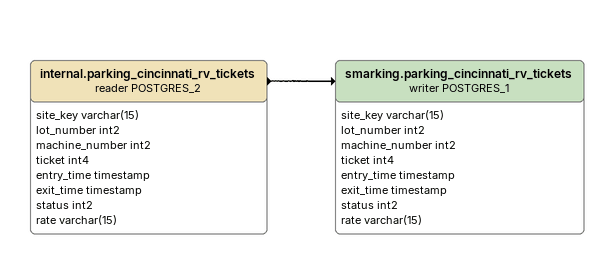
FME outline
internal.parking_cincinnati_rv_tickets (reader POSTGRES_2)
    attributes: site_key varchar(15), lot_number int2, machine_number int2, ticket int4, entry_time timestamp, exit_time timestamp, status int2, rate varchar(15)
    -> smarking.parking_cincinnati_rv_tickets (writer POSTGRES_1)
smarking.parking_cincinnati_rv_tickets (writer POSTGRES_1)
    attributes: site_key varchar(15), lot_number int2, machine_number int2, ticket int4, entry_time timestamp, exit_time timestamp, status int2, rate varchar(15)
